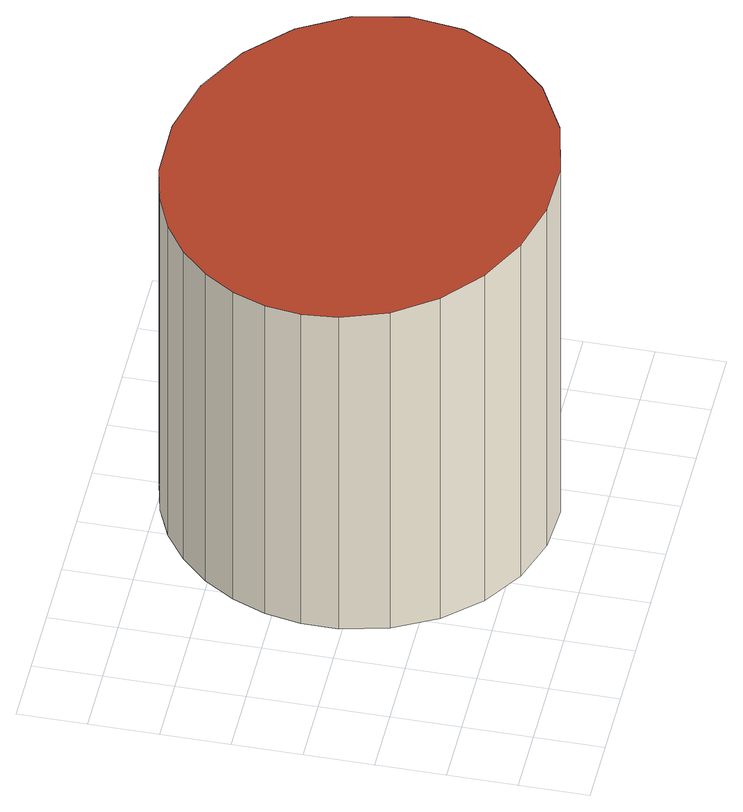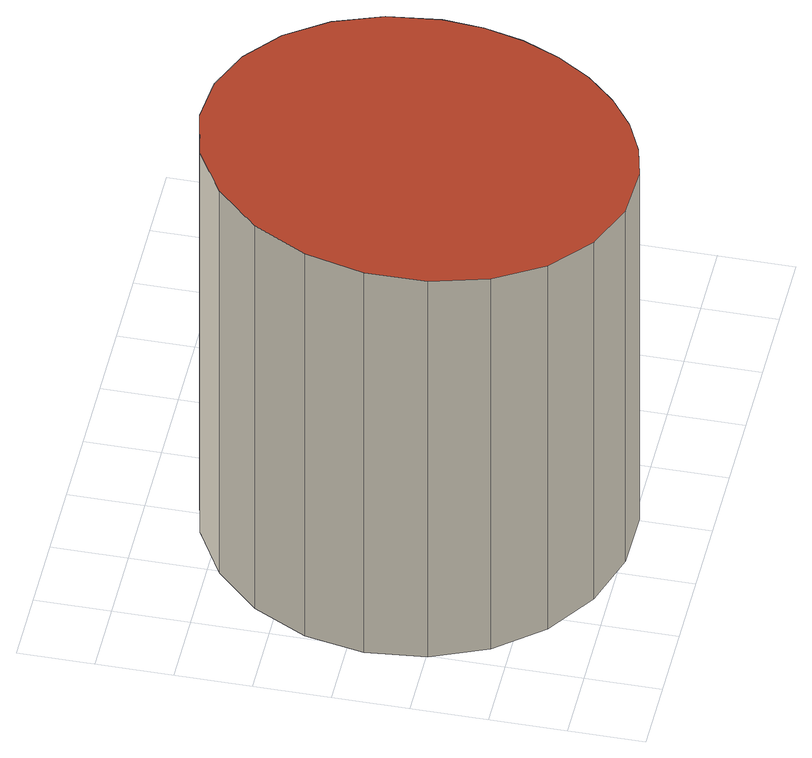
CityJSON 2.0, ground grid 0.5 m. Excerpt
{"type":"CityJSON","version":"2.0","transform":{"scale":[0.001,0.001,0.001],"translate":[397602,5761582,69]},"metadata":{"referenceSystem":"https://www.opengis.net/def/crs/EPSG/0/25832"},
"CityObjects":{
"building1":{"type":"Building","attributes":{"Gemeindeschluessel":"05558020","Geometrietyp2DReferenz":"3000","function":"31001_2600","roofType":"2100","measuredHeight":3.21},"geometry":[{"type":"Solid","lod":"2","boundaries":[[[[0,1,2,3]],[[4,5,1,0]],[[6,7,5,4]],[[8,9,7,6]],[[10,11,9,8]],[[12,13,11,10]],[[14,15,13,12]],[[16,17,15,14]],[[18,19,17,16]],[[20,21,19,18]],[[22,23,21,20]],[[24,25,23,22]],[[26,27,25,24]],[[28,29,27,26]],[[30,31,29,28]],[[32,33,31,30]],[[34,35,33,32]],[[36,37,35,34]],[[38,39,37,36]],[[40,41,39,38]],[[42,43,41,40]],[[44,45,43,42]],[[46,47,45,44]],[[48,49,47,46]],[[3,2,49,48]],[[46,44,42,40,38,36,34,32,30,28,26,24,22,20,18,16,14,12,10,8,6,4,0,3,48]],[[1,5,7,9,11,13,15,17,19,21,23,25,27,29,31,33,35,37,39,41,43,45,47,49,2]]]],"semantics":{"surfaces":[{"type":"WallSurface"},{"type":"RoofSurface"},{"type":"GroundSurface"}],"values":[[0,0,0,0,0,0,0,0,0,0,0,0,0,0,0,0,0,0,0,0,0,0,0,0,0,1,2]]}}]}
},
"vertices":[
[3015,580,3946],[3015,580,749],[3292,867,749],[3292,867,3957],[2667,384,3919],[2667,384,749],[2278,297,3879],[2278,297,749],[1925,317,3835],[1925,317,749],[1589,425,3787],[1589,425,749],[1292,615,3737],[1292,615,749],[1052,875,3688],[1052,875,749],[887,1186,3645],[887,1186,749],[806,1530,3609],[806,1530,749],[805,1794,3588],[805,1794,749],[855,2054,3575],[855,2054,749],[953,2299,3568],[953,2299,749],[1095,2521,3568],[1095,2521,749],[1278,2711,3575],[1278,2711,749],[1493,2864,3589],[1493,2864,749],[1734,2972,3609],[1734,2972,749],[1991,3033,3636],[1991,3033,749],[2390,3028,3684],[2390,3028,749],[2771,2909,3738],[2771,2909,749],[3101,2686,3795],[3101,2686,749],[3354,2377,3849],[3354,2377,749],[3508,2009,3895],[3508,2009,749],[3549,1613,3930],[3549,1613,749],[3475,1221,3952],[3475,1221,749]
]}
